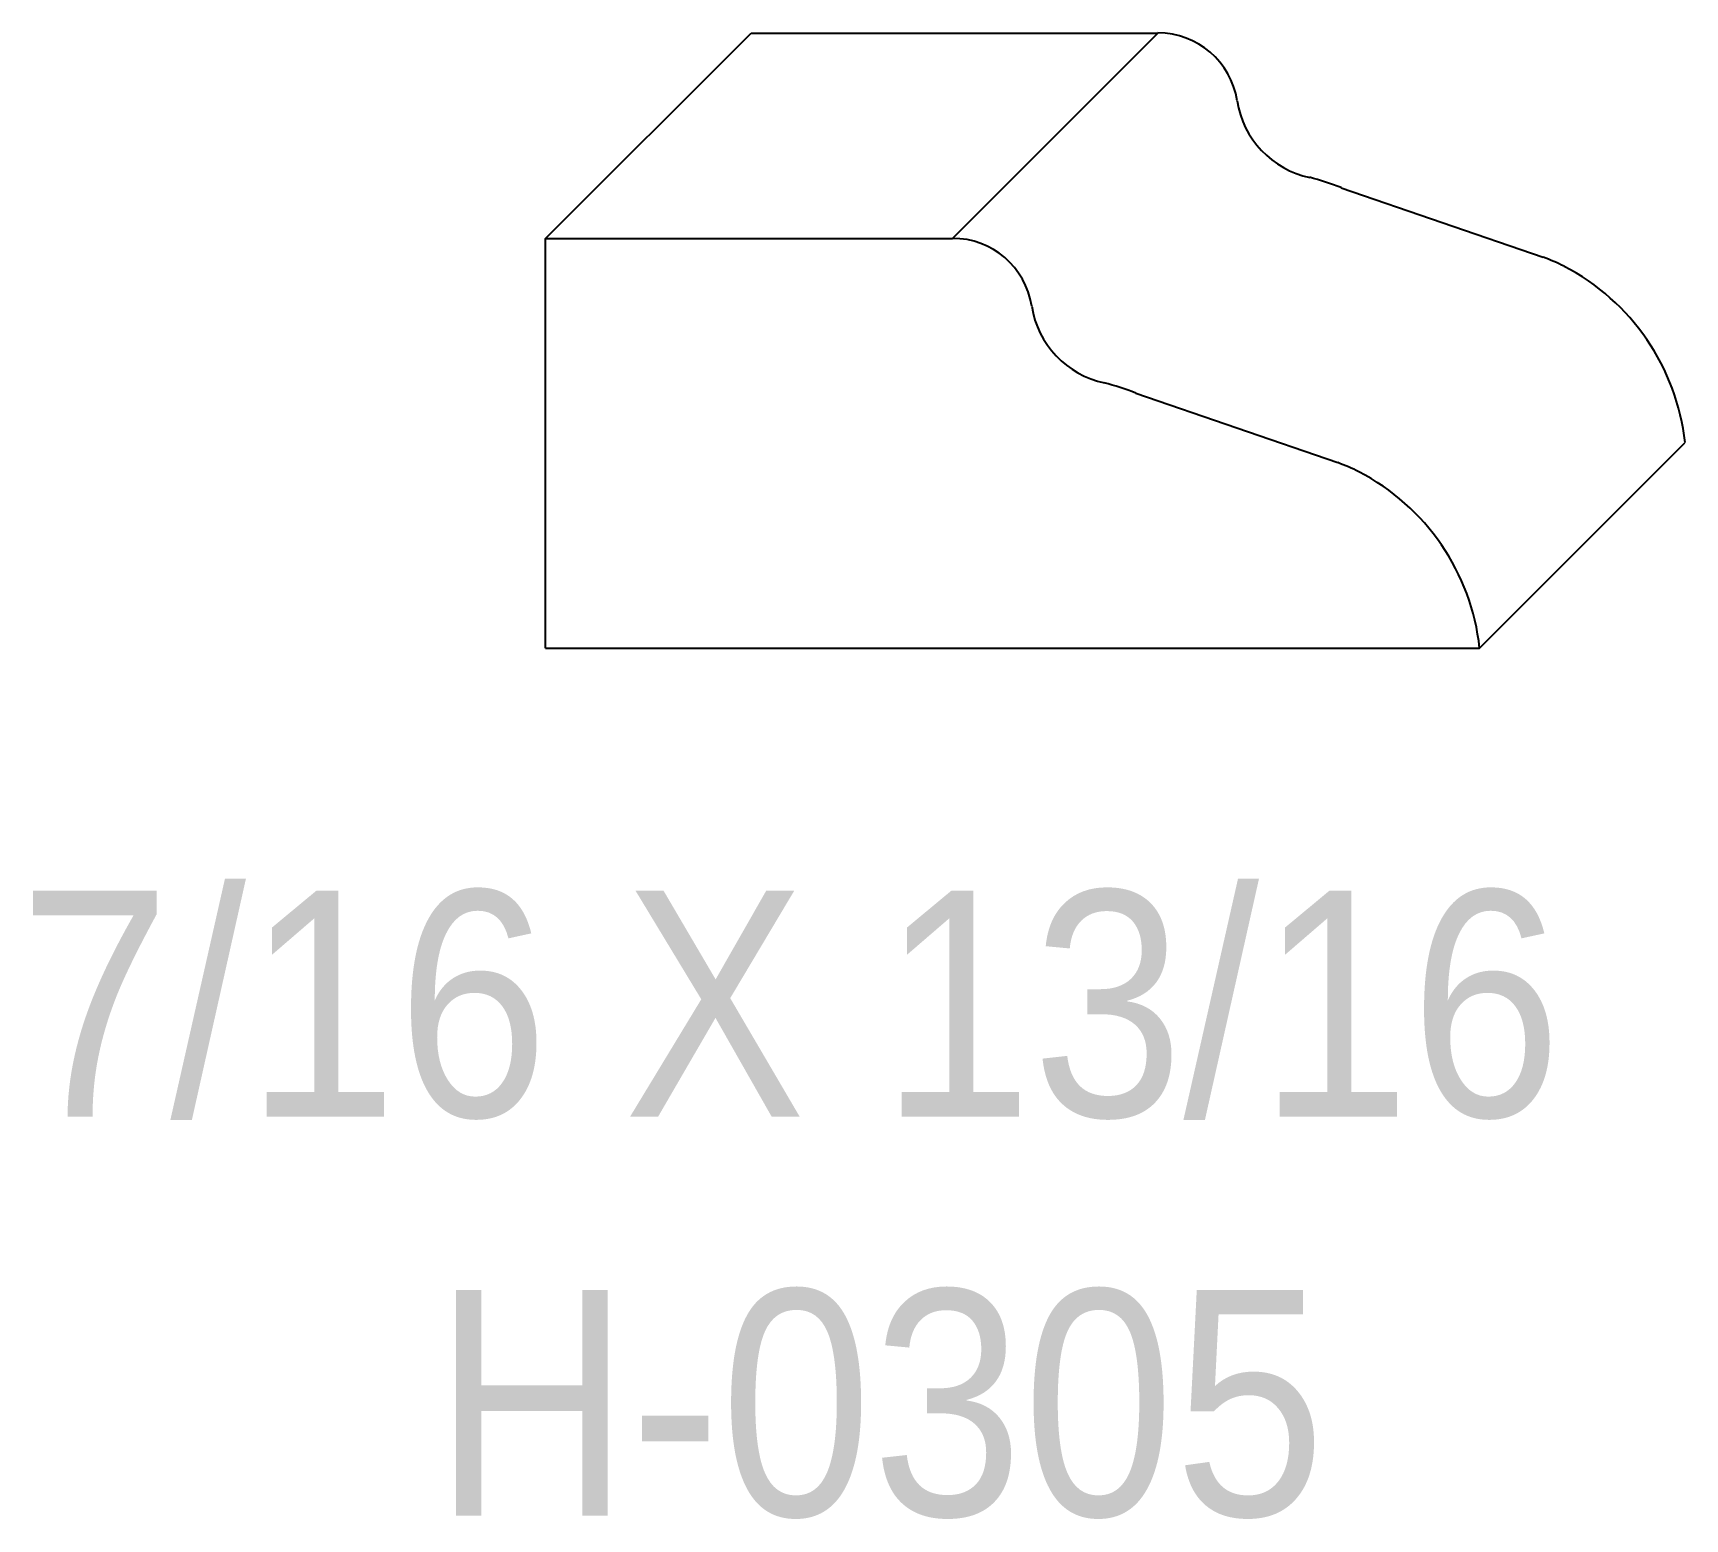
# Model space of a CAD drawing. Extents: x 83.87 to 85.29, y 175.7 to 176.98.
import ezdxf

# ---------------------------------------------------------------- set-up
doc = ezdxf.new("R2010")
doc.units = 0
doc.header["$LTSCALE"] = 5
doc.layers.add('PROFILE', color=7, linetype='CONTINUOUS')
doc.styles.add('TXT', font='TXT', dxfattribs={"height": 3.5})

msp = doc.modelspace()

# ---------------------------------------------------------------- linework, layer by layer
at = {"layer": 'PROFILE', "color": 1, "linetype": 'CONTINUOUS'}
for p, q in [((84.3123, 176.8048), (84.4891, 176.9815)), ((84.4891, 176.9815), (84.8391, 176.9815)), ((84.6624, 176.8048), (84.8391, 176.9815)), ((84.9968, 176.8485), (85.1706, 176.7886)), ((84.3123, 176.8048), (84.6624, 176.8048)), ((84.3123, 176.4524), (84.3123, 176.8048)), ((84.82, 176.6718), (84.9939, 176.6119)), ((85.1157, 176.4524), (85.2925, 176.6291)), ((84.3123, 176.4524), (85.1157, 176.4524))]:
    msp.add_line(p, q, dxfattribs=at)
for centre, major_axis, start_param, end_param in [((84.8391, 176.9126), (0, 0.069), -1.415029, 0), ((84.9864, 176.9357), (0, 0.0802), -4.556622, -3.350624), ((84.8836, 176.5467), (0.3224, 0), 1.212153, 1.30084), ((84.6624, 176.7359), (0, 0.069), -1.415029, 0), ((85.1061, 176.6167), (0, 0.1837), -0.465753, -0.358901), ((85.0989, 176.6079), (0, 0.1948), -1.461683, -0.478727), ((84.8097, 176.759), (0.0802, 0), -2.985826, -1.779827), ((84.7069, 176.3699), (0, 0.3224), -0.358643, -0.269956), ((84.9294, 176.4399), (0, 0.1837), -0.465753, -0.358901), ((84.9222, 176.4312), (0.1948, 0), 0.109114, 1.092069)]:
    msp.add_ellipse(centre, major_axis=major_axis, ratio=1, start_param=start_param, end_param=end_param, dxfattribs=at)

# ---------------------------------------------------------------- texts
at = {"layer": 'PROFILE', "color": 1, "linetype": 'CONTINUOUS', "style": 'TXT', "width": 0.9}
for s, height, p in [('7/16 X 13/16', 0.194395, (83.8594, 176.0492)), ('H-0305', 0.19439, (84.2159, 175.7058))]:
    msp.add_text(s, height=height, dxfattribs=at).set_placement(p)

doc.saveas('drawing.dxf')
